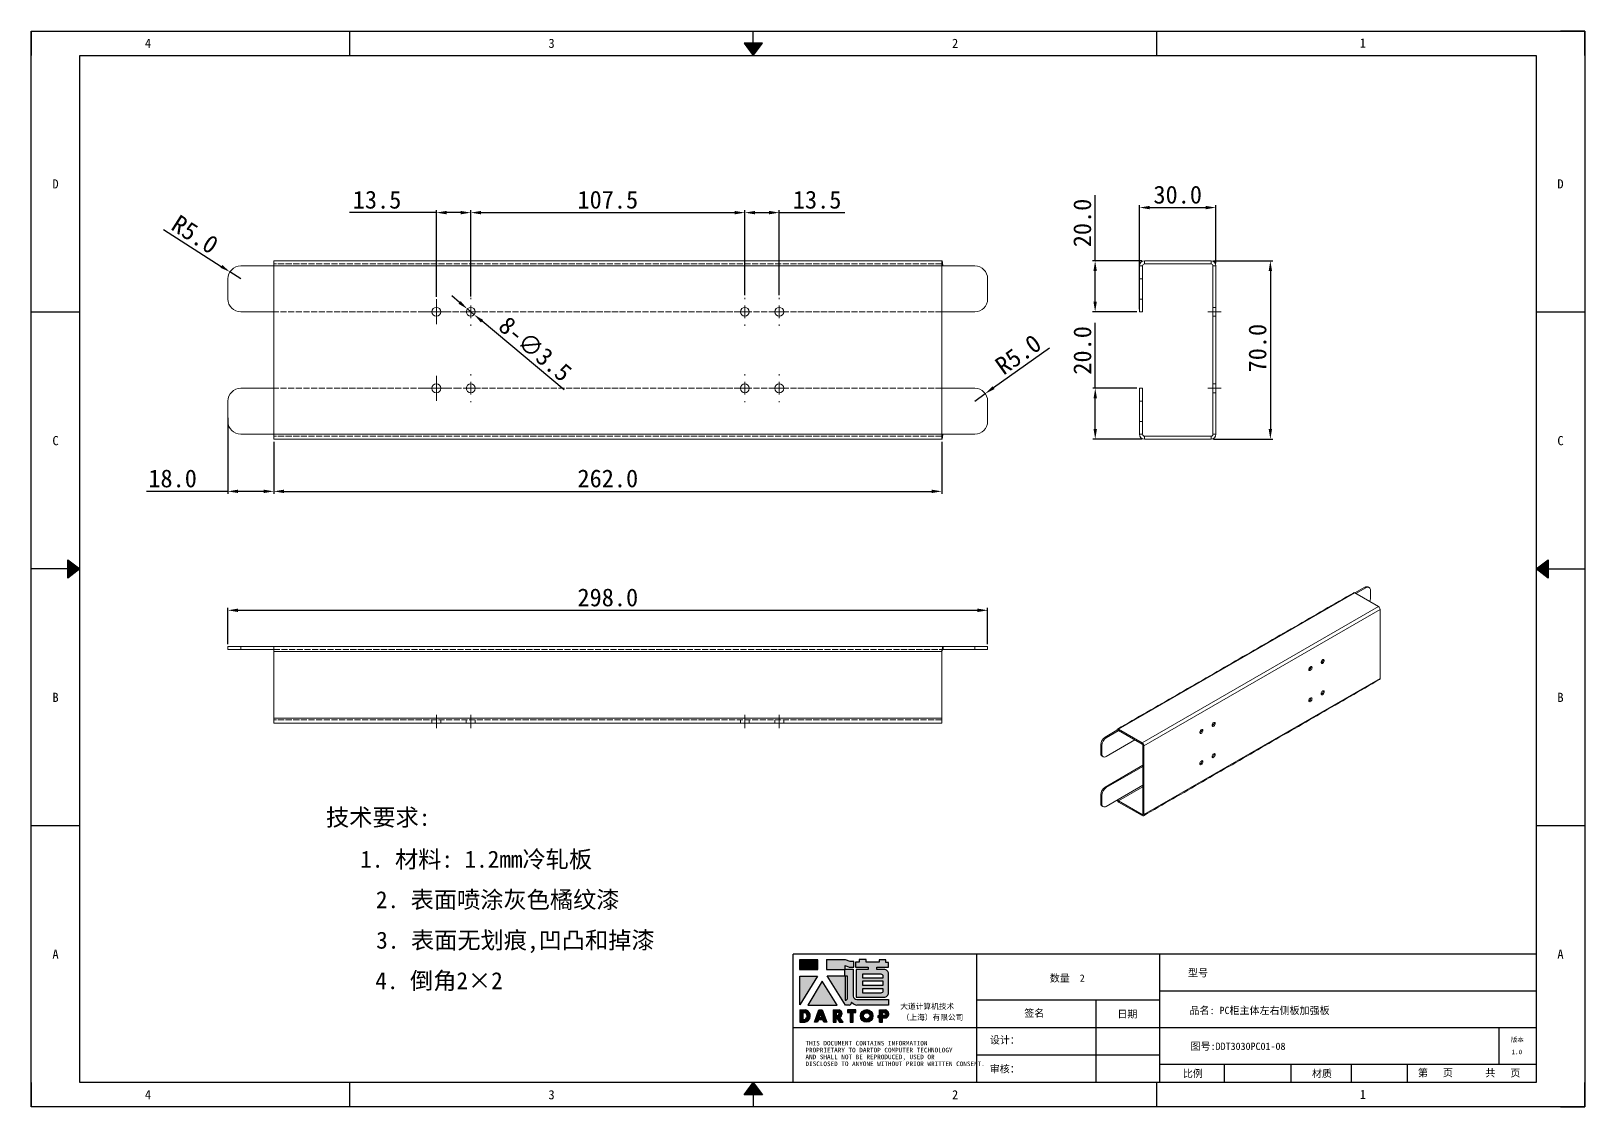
# Model space of a CAD drawing. Header units: millimetres. Extents: x 12436 to 30221, y 8547 to 23793.
# Drawn here: x 29223 to 29832, y 17318 to 17740 of the extents above; entities that cross this region are included whole.
import ezdxf
from ezdxf.enums import TextEntityAlignment as Align

# ---------------------------------------------------------------- set-up
doc = ezdxf.new("R2010")
doc.units = ezdxf.units.MM
doc.header["$PDSIZE"] = -1
for name, pattern in [('ACAD_ISO02W100', [15, 12, -3]), ('CENTER', [10.16, 6.35, -1.27, 1.27, -1.27]), ('DOT', [0.25, 0, -0.25]), ('HIDDEN', [1.905, 1.27, -0.635])]:
    doc.linetypes.add(name, pattern=pattern)
for name, color, linetype in [('4', 7, 'Continuous'), ('print', 30, 'Continuous'), ('点画线', 1, 'CENTER'), ('虚线', 6, 'ACAD_ISO02W100')]:
    doc.layers.add(name, color=color, linetype=linetype)
doc.styles.add('Dartop', font='SIMFANG.TTF')
doc.styles.add('HZ', font='SimSun.ttf')
doc.styles.add('hzHT', font='SIMHEI.TTF')
doc.dimstyles.new('副本 (2) ISO-25', dxfattribs={"dimtxt": 7, "dimasz": 4, "dimexe": 1, "dimexo": 1, "dimgap": 1.524, "dimtad": 1, "dimdec": 1, "dimzin": 0, "dimdsep": 46, "dimtxsty": 'Standard', "dimcen": 2.5, "dimclrd": 4, "dimclre": 4, "dimclrt": 4, "dimadec": 0, "dimazin": 0, "dimtfac": 1, "dimtdec": 1, "dimtmove": 0, "dimatfit": 3, "dimfxl": 1, "dimtzin": 0, "dimarcsym": 0})

# ---------------------------------------------------------------- blocks, each defined once
blk = doc.blocks.new('*U72')
at = {"color": 254, "linetype": 'Continuous', "extrusion": (0, 0, -1)}
for points in [[(-17, 0.333), (-16.812, 0.25), (-17, 0.5)], [(-17, 0.333), (-17.188, 0.25), (-16.812, 0.25)], [(-17, 0.333), (-17, 0.5), (-17.188, 0.25)]]:
    blk.add_solid(points, dxfattribs=at)
blk = doc.blocks.new('*U71')
at = {"color": 254, "linetype": 'Continuous', "extrusion": (0, 0, -1)}
for points in [[(-33.167, 11), (-33, 11), (-33.25, 11.188)], [(-33.167, 11), (-33.25, 11.188), (-33.25, 10.812)], [(-33.167, 11), (-33.25, 10.812), (-33, 11)]]:
    blk.add_solid(points, dxfattribs=at)
blk = doc.blocks.new('*U73')
at = {"color": 254, "linetype": 'Continuous'}
for points in [[(17, 21.667), (17.188, 21.75), (16.812, 21.75)], [(17, 21.667), (16.812, 21.75), (17, 21.5)], [(17, 21.667), (17, 21.5), (17.188, 21.75)]]:
    blk.add_solid(points, dxfattribs=at)
blk = doc.blocks.new('*U70')
at = {"color": 254, "linetype": 'Continuous', "extrusion": (0, 0, -1)}
for points in [[(-0.833, 11), (-0.75, 10.812), (-0.75, 11.188)], [(-0.833, 11), (-0.75, 11.188), (-1, 11)], [(-0.833, 11), (-1, 11), (-0.75, 10.812)]]:
    blk.add_solid(points, dxfattribs=at)
blk = doc.blocks.new('dadao')
for p, q in [((48, 19.2), (44.9, 10.4)), ((44.9, 10.4), (51.2, 10.4)), ((51.2, 10.4), (48, 19.2))]:
    blk.add_line(p, q)
for points in [[(41.8, 121.6), (41.8, 143.7), (-0.4, 143.7), (-0.4, 121.6), (41.8, 121.6)], [(104.8, 122), (104.8, 130.3), (114.1, 126.3), (124.2, 126.3), (124.2, 139.6), (115.9, 139.6), (105.1, 143.9), (61.5, 143.9)], [(61.7, 144), (61.7, 121.3), (103.9, 121.3)], [(113.4, 38.7), (105.1, 38.7), (63, 106.5), (103.9, 106.5), (103.9, 120.9), (103.9, 121.3)], [(109.7, 53.6), (109.7, 106.2), (104.3, 106.2), (104.3, 50.4), (106.6, 50.4)], [(144.6, 94.4), (144.6, 84.8), (192, 84.8), (192, 94.1), (144.9, 94.1)], [(120.2, 45), (119.5, 45), (119.5, 44.6)], [(0, 28), (0, 0), (11.8, 0)], [(0.1, 28), (14, 28)], [(7.1, 21.8), (7.1, 6.1), (12, 6.1)], [(7.1, 21.8), (11.4, 21.8)], [(76.8, 28.2), (76.8, 0), (84.1, 0), (84.1, 11.1), (91.6, -0.1), (100.3, -0.1), (91.7, 11.1)], [(76.8, 28.2), (90.6, 28.2)], [(84, 22.7), (84, 15.3), (87.2, 15.3)], [(84, 22.7), (87.3, 22.7)], [(183.7, 0), (183.7, 9.6), (180.6, 9.6), (180.6, 14.9), (183.8, 14.9), (183.8, 28.1), (196.1, 28.1), (196.5, 28.1)], [(183.7, 0), (190.9, 0), (190.9, 9.6), (198.8, 9.6)], [(194.9, 22.3), (190.8, 22.3), (190.8, 15), (194.4, 15)]]:
    blk.add_lwpolyline(points)
blk.add_lwpolyline([(137.1, 144.2), (137.1, 137.9), (128.3, 137.9), (128.3, 126.5), (157.3, 126.5), (157.3, 121.5), (130.3, 121.5), (130.3, 57.5), (194.4, 57.5, 0.414214), (204.4, 67.5), (204.4, 111.3, 0.414214), (194.4, 121.3), (177.5, 121.3), (177.5, 126.3), (204.7, 126.3), (204.7, 137.7), (198.2, 137.7), (198.2, 143.9), (183.3, 143.9), (183.3, 138), (153, 138), (153, 144.2), (137.1, 144.2)], format="xyb", close=True)
for points in [[(104.8, 122), (123.4, 122), (123.4, 60, 0.414214), (131.4, 52), (204.8, 52), (204.8, 39.1), (131.7, 39.1)], [(144.3, 110.8), (144.3, 101.8), (192.3, 101.8), (192.3, 105.5, 0.414214), (187.3, 110.5), (144.3, 110.5)], [(144.6, 77), (144.6, 67.5), (187.6, 67.5, 0.414214), (192.6, 72.5), (192.6, 76.4), (144.6, 76.4)]]:
    blk.add_lwpolyline(points, format="xyb")
for points in [[(-0.3, 106.2), (40.4, 106.2), (-0.3, 39.7), (-0.3, 106.2)], [(51.7, 94.1), (18.4, 39.3), (86.2, 39.3)], [(43.8, 28.2), (51.8, 28.2), (62.6, -0.1), (55, -0.1), (53.2, 5), (42.9, 5), (41.1, 0), (33.6, 0)], [(110, 28.1), (110, 21.9), (116, 21.9), (116, -0.1), (123.2, -0.1), (123.2, 22), (129.2, 22), (129.2, 28.1), (110, 28.1)]]:
    blk.add_lwpolyline(points, close=True)
for radius in [14.5, 7.44]:
    blk.add_circle((154.2, 14.2), radius)
for centre, radius, start, end in [((99.2, 60.7), 12.6, 305.6399, 325.969), ((111.6, 46.7), 8.19, 282.9811, 347.6627), ((136, 61.7), 22.9, 226.7358, 259.3209), ((8.5, 13.9), 8.49, 294.2143, 69.7177), ((9.6, 14.2), 14.4, 278.6604, 72.3203), ((86.4, 19), 3.8, 282.527, 76.7196), ((88.6, 19.4), 8.95, 290.6073, 77.2124), ((193.7, 18.7), 3.8, 280.9891, 72.5513), ((195.7, 18.6), 9.51, 288.8959, 85.2442)]:
    blk.add_arc(centre, radius, start, end)
blk = doc.blocks.new('SW_CENTERMARKSYMBOL_0')
at = {"color": 0, "linetype": 'Continuous', "lineweight": 0}
for p, q in [((-5, 0), (-5.5, 0)), ((0, 0), (-2.5, 0)), ((0, 5), (0, 5.5)), ((0, 0), (0, 2.5)), ((0, 0), (0, -2.5)), ((0, 0), (2.5, 0)), ((5, 0), (5.5, 0)), ((0, -5), (0, -5.5))]:
    blk.add_line(p, q, dxfattribs=at)
blk = doc.blocks.new('SW_CENTERMARKSYMBOL_1')
at = {"color": 0, "linetype": 'Continuous', "lineweight": 0}
for p, q in [((-2.5, 0), (-4.9, 0)), ((0, 0), (-2.5, 0)), ((0, 2.5), (0, 4.9)), ((0, 0), (0, 2.5)), ((0, 0), (0, -2.5)), ((0, 0), (2.5, 0)), ((2.5, 0), (4.9, 0)), ((0, -2.5), (0, -4.9))]:
    blk.add_line(p, q, dxfattribs=at)
blk = doc.blocks.new('SW_CENTERMARKSYMBOL_2')
at = {"color": 0, "linetype": 'Continuous', "lineweight": 0}
for p, q in [((-2.5, 0), (-4.9, 0)), ((0, 0), (-2.5, 0)), ((0, 2.5), (0, 4.9)), ((0, 0), (0, 2.5)), ((0, 0), (0, -2.5)), ((0, 0), (2.5, 0)), ((2.5, 0), (4.9, 0)), ((0, -2.5), (0, -4.9))]:
    blk.add_line(p, q, dxfattribs=at)
blk = doc.blocks.new('SW_CENTERMARKSYMBOL_3')
at = {"color": 0, "linetype": 'Continuous', "lineweight": 0}
for p, q in [((-5, 0), (-5.5, 0)), ((0, 0), (-2.5, 0)), ((0, 5), (0, 5.5)), ((0, 0), (0, 2.5)), ((0, 0), (0, -2.5)), ((0, 0), (2.5, 0)), ((5, 0), (5.5, 0)), ((0, -5), (0, -5.5))]:
    blk.add_line(p, q, dxfattribs=at)
blk = doc.blocks.new('SW_CENTERMARKSYMBOL_4')
at = {"color": 0, "linetype": 'Continuous', "lineweight": 0}
for p, q in [((-5, 0), (-5.5, 0)), ((0, 0), (-2.5, 0)), ((0, 5), (0, 5.5)), ((0, 0), (0, 2.5)), ((0, 0), (0, -2.5)), ((0, 0), (2.5, 0)), ((5, 0), (5.5, 0)), ((0, -5), (0, -5.5))]:
    blk.add_line(p, q, dxfattribs=at)
blk = doc.blocks.new('SW_CENTERMARKSYMBOL_5')
at = {"color": 0, "linetype": 'Continuous', "lineweight": 0}
for p, q in [((-5, 0), (-5.5, 0)), ((0, 0), (-2.5, 0)), ((0, 5), (0, 5.5)), ((0, 0), (0, 2.5)), ((0, 0), (0, -2.5)), ((0, 0), (2.5, 0)), ((5, 0), (5.5, 0)), ((0, -5), (0, -5.5))]:
    blk.add_line(p, q, dxfattribs=at)
blk = doc.blocks.new('SW_CENTERMARKSYMBOL_6')
at = {"color": 0, "linetype": 'Continuous', "lineweight": 0}
for p, q in [((-5, 0), (-5.5, 0)), ((0, 0), (-2.5, 0)), ((0, 5), (0, 5.5)), ((0, 0), (0, 2.5)), ((0, 0), (0, -2.5)), ((0, 0), (2.5, 0)), ((5, 0), (5.5, 0)), ((0, -5), (0, -5.5))]:
    blk.add_line(p, q, dxfattribs=at)
blk = doc.blocks.new('SW_CENTERMARKSYMBOL_7')
at = {"color": 0, "linetype": 'Continuous', "lineweight": 0}
for p, q in [((-5, 0), (-5.5, 0)), ((0, 0), (-2.5, 0)), ((0, 5), (0, 5.5)), ((0, 0), (0, 2.5)), ((0, 0), (0, -2.5)), ((0, 0), (2.5, 0)), ((5, 0), (5.5, 0)), ((0, -5), (0, -5.5))]:
    blk.add_line(p, q, dxfattribs=at)
blk = doc.blocks.new('*D119')
at = {"color": 4, "lineweight": -2}
for p, q in [((29622.29, 17615.34), (29600.39, 17599.76)), ((29593.05, 17594.54), (29597.13, 17597.44))]:
    blk.add_line(p, q, dxfattribs=at)
at = {"color": 4}
blk.add_solid([(29600, 17600.3), (29600.77, 17599.22), (29597.13, 17597.44)], dxfattribs=at)
at = {"layer": 'Defpoints', "color": 0}
for p in [(29597.13, 17597.44), (29593.05, 17594.54)]:
    blk.add_point(p, dxfattribs=at)
at = {"color": 4, "insert": (29610.05, 17612.8), "char_height": 7, "attachment_point": 5, "rotation": 35.42848}
blk.add_mtext('R5.0', dxfattribs=at)
blk = doc.blocks.new('*D120')
at = {"color": 4, "lineweight": -2}
for p, q in [((29274.76, 17661.78), (29297.45, 17647.37)), ((29305.05, 17642.54), (29300.83, 17645.22))]:
    blk.add_line(p, q, dxfattribs=at)
at = {"color": 4}
blk.add_solid([(29297.81, 17647.93), (29297.1, 17646.81), (29300.83, 17645.22)], dxfattribs=at)
at = {"layer": 'Defpoints', "color": 0}
for p in [(29300.83, 17645.22), (29305.05, 17642.54)]:
    blk.add_point(p, dxfattribs=at)
at = {"color": 4, "insert": (29287.12, 17659.89), "char_height": 7, "attachment_point": 5, "rotation": 327.57403}
blk.add_mtext('R5.0', dxfattribs=at)
blk = doc.blocks.new('*D121')
at = {"color": 4, "lineweight": -2}
for p, q in [((29300.05, 17587.97), (29300.05, 17558.09)), ((29318.05, 17578.54), (29318.05, 17558.09)), ((29300.05, 17559.09), (29268.07, 17559.09)), ((29314.05, 17559.09), (29304.05, 17559.09))]:
    blk.add_line(p, q, dxfattribs=at)
at = {"color": 4}
for points in [[(29304.05, 17559.76), (29304.05, 17558.43), (29300.05, 17559.09)], [(29314.05, 17559.76), (29314.05, 17558.43), (29318.05, 17559.09)]]:
    blk.add_solid(points, dxfattribs=at)
at = {"layer": 'Defpoints', "color": 0}
for p in [(29300.05, 17588.97), (29318.05, 17579.54), (29318.05, 17559.09)]:
    blk.add_point(p, dxfattribs=at)
at = {"color": 4, "insert": (29278.34, 17564.12), "char_height": 7, "attachment_point": 5}
blk.add_mtext('18.0', dxfattribs=at)
blk = doc.blocks.new('*D122')
at = {"color": 4, "lineweight": -2}
for p, q in [((29300.05, 17499.19), (29300.05, 17513.42)), ((29304.05, 17512.42), (29594.05, 17512.42)), ((29598.05, 17499.19), (29598.05, 17513.42))]:
    blk.add_line(p, q, dxfattribs=at)
at = {"color": 4}
for points in [[(29304.05, 17513.09), (29304.05, 17511.75), (29300.05, 17512.42)], [(29594.05, 17513.09), (29594.05, 17511.75), (29598.05, 17512.42)]]:
    blk.add_solid(points, dxfattribs=at)
at = {"layer": 'Defpoints', "color": 0}
for p in [(29598.05, 17512.42), (29300.05, 17498.19), (29598.05, 17498.19)]:
    blk.add_point(p, dxfattribs=at)
at = {"color": 4, "insert": (29449.05, 17517.44), "char_height": 7, "attachment_point": 5}
blk.add_mtext('298.0', dxfattribs=at)
blk = doc.blocks.new('*D123')
at = {"color": 4, "lineweight": -2}
for p, q in [((29318.05, 17578.54), (29318.05, 17558.09)), ((29580.05, 17578.54), (29580.05, 17558.09)), ((29322.05, 17559.09), (29576.05, 17559.09))]:
    blk.add_line(p, q, dxfattribs=at)
at = {"color": 4}
for points in [[(29322.05, 17559.76), (29322.05, 17558.43), (29318.05, 17559.09)], [(29576.05, 17559.76), (29576.05, 17558.43), (29580.05, 17559.09)]]:
    blk.add_solid(points, dxfattribs=at)
at = {"layer": 'Defpoints', "color": 0}
for p in [(29318.05, 17579.54), (29580.05, 17579.54), (29580.05, 17559.09)]:
    blk.add_point(p, dxfattribs=at)
at = {"color": 4, "insert": (29449.05, 17564.12), "char_height": 7, "attachment_point": 5}
blk.add_mtext('262.0', dxfattribs=at)
blk = doc.blocks.new('*D124')
at = {"color": 4, "lineweight": -2}
for p, q in [((29657.6, 17630.54), (29657.6, 17671.44)), ((29661.6, 17670.44), (29683.6, 17670.44)), ((29687.6, 17648.61), (29687.6, 17671.44))]:
    blk.add_line(p, q, dxfattribs=at)
at = {"color": 4}
for points in [[(29661.6, 17671.1), (29661.6, 17669.77), (29657.6, 17670.44)], [(29683.6, 17671.1), (29683.6, 17669.77), (29687.6, 17670.44)]]:
    blk.add_solid(points, dxfattribs=at)
at = {"layer": 'Defpoints', "color": 0}
for p in [(29687.6, 17670.44), (29687.6, 17647.61), (29657.6, 17629.54)]:
    blk.add_point(p, dxfattribs=at)
at = {"color": 4, "insert": (29672.6, 17675.46), "char_height": 7, "attachment_point": 5}
blk.add_mtext('30.0', dxfattribs=at)
blk = doc.blocks.new('*D125')
at = {"color": 4, "lineweight": -2}
for p, q in [((29686.67, 17649.54), (29709.94, 17649.54)), ((29708.94, 17645.54), (29708.94, 17583.54)), ((29686.67, 17579.54), (29709.94, 17579.54))]:
    blk.add_line(p, q, dxfattribs=at)
at = {"color": 4}
for points in [[(29708.28, 17645.54), (29709.61, 17645.54), (29708.94, 17649.54)], [(29708.28, 17583.54), (29709.61, 17583.54), (29708.94, 17579.54)]]:
    blk.add_solid(points, dxfattribs=at)
at = {"layer": 'Defpoints', "color": 0}
for p in [(29685.67, 17649.54), (29685.67, 17579.54), (29708.94, 17579.54)]:
    blk.add_point(p, dxfattribs=at)
at = {"color": 4, "insert": (29703.92, 17615.29), "char_height": 7, "attachment_point": 5, "rotation": 90}
blk.add_mtext('70.0', dxfattribs=at)
blk = doc.blocks.new('*D126')
at = {"color": 4, "lineweight": -2}
for p, q in [((29381.8, 17668.46), (29347.68, 17668.46)), ((29381.8, 17635.44), (29381.8, 17669.46)), ((29391.3, 17668.46), (29385.8, 17668.46)), ((29395.3, 17636.04), (29395.3, 17669.46))]:
    blk.add_line(p, q, dxfattribs=at)
at = {"color": 4}
for points in [[(29385.8, 17669.13), (29385.8, 17667.79), (29381.8, 17668.46)], [(29391.3, 17669.13), (29391.3, 17667.79), (29395.3, 17668.46)]]:
    blk.add_solid(points, dxfattribs=at)
at = {"layer": 'Defpoints', "color": 0}
for p in [(29395.3, 17668.46), (29381.8, 17634.44), (29395.3, 17635.04)]:
    blk.add_point(p, dxfattribs=at)
at = {"color": 4, "insert": (29358.53, 17673.49), "char_height": 7, "attachment_point": 5}
blk.add_mtext('13.5', dxfattribs=at)
blk = doc.blocks.new('*D127')
at = {"color": 4, "lineweight": -2}
for p, q in [((29395.3, 17635.54), (29395.3, 17669.46)), ((29399.3, 17668.46), (29498.8, 17668.46)), ((29502.8, 17636.04), (29502.8, 17669.46))]:
    blk.add_line(p, q, dxfattribs=at)
at = {"color": 4}
for points in [[(29399.3, 17669.13), (29399.3, 17667.79), (29395.3, 17668.46)], [(29498.8, 17669.13), (29498.8, 17667.79), (29502.8, 17668.46)]]:
    blk.add_solid(points, dxfattribs=at)
at = {"layer": 'Defpoints', "color": 0}
for p in [(29502.8, 17668.46), (29395.3, 17634.54), (29502.8, 17635.04)]:
    blk.add_point(p, dxfattribs=at)
at = {"color": 4, "insert": (29449.05, 17673.49), "char_height": 7, "attachment_point": 5}
blk.add_mtext('107.5', dxfattribs=at)
blk = doc.blocks.new('*D128')
at = {"color": 4, "lineweight": -2}
for p, q in [((29502.8, 17636.04), (29502.8, 17669.46)), ((29506.8, 17668.46), (29512.3, 17668.46)), ((29516.3, 17636.04), (29516.3, 17669.46)), ((29516.3, 17668.46), (29542.02, 17668.46))]:
    blk.add_line(p, q, dxfattribs=at)
at = {"color": 4}
for points in [[(29506.8, 17669.13), (29506.8, 17667.79), (29502.8, 17668.46)], [(29512.3, 17669.13), (29512.3, 17667.79), (29516.3, 17668.46)]]:
    blk.add_solid(points, dxfattribs=at)
at = {"layer": 'Defpoints', "color": 0}
for p in [(29516.3, 17668.46), (29502.8, 17635.04), (29516.3, 17635.04)]:
    blk.add_point(p, dxfattribs=at)
at = {"color": 4, "insert": (29531.16, 17673.49), "char_height": 7, "attachment_point": 5}
blk.add_mtext('13.5', dxfattribs=at)
blk = doc.blocks.new('*D129')
at = {"color": 4, "lineweight": -2}
for p, q in [((29390.89, 17633.23), (29387.82, 17635.8)), ((29393.96, 17630.67), (29396.64, 17628.42)), ((29431.96, 17598.87), (29399.71, 17625.85))]:
    blk.add_line(p, q, dxfattribs=at)
at = {"color": 4}
for points in [[(29391.32, 17633.74), (29390.46, 17632.72), (29393.96, 17630.67)], [(29400.14, 17626.36), (29399.28, 17625.34), (29396.64, 17628.42)]]:
    blk.add_solid(points, dxfattribs=at)
at = {"layer": 'Defpoints', "color": 0}
for p in [(29393.96, 17630.67), (29396.64, 17628.42)]:
    blk.add_point(p, dxfattribs=at)
at = {"color": 4, "insert": (29420.59, 17614.93), "char_height": 7, "attachment_point": 5, "rotation": 320.07435}
blk.add_mtext('8-∅3.5', dxfattribs=at)
blk = doc.blocks.new('*D130')
at = {"color": 4, "lineweight": -2}
for p, q in [((29640.22, 17649.54), (29640.22, 17675.26)), ((29658.54, 17649.54), (29639.22, 17649.54)), ((29640.22, 17633.54), (29640.22, 17645.54)), ((29656.6, 17629.54), (29639.22, 17629.54))]:
    blk.add_line(p, q, dxfattribs=at)
at = {"color": 4}
for points in [[(29639.55, 17645.54), (29640.88, 17645.54), (29640.22, 17649.54)], [(29639.55, 17633.54), (29640.88, 17633.54), (29640.22, 17629.54)]]:
    blk.add_solid(points, dxfattribs=at)
at = {"layer": 'Defpoints', "color": 0}
for p in [(29640.22, 17649.54), (29659.54, 17649.54), (29657.6, 17629.54)]:
    blk.add_point(p, dxfattribs=at)
at = {"color": 4, "insert": (29635.19, 17664.4), "char_height": 7, "attachment_point": 5, "rotation": 90}
blk.add_mtext('20.0', dxfattribs=at)
blk = doc.blocks.new('*D131')
at = {"color": 4, "lineweight": -2}
for p, q in [((29640.25, 17599.54), (29640.25, 17625.26)), ((29656.6, 17599.54), (29639.25, 17599.54)), ((29640.25, 17583.54), (29640.25, 17595.54)), ((29658.54, 17579.54), (29639.25, 17579.54))]:
    blk.add_line(p, q, dxfattribs=at)
at = {"color": 4}
for points in [[(29639.59, 17595.54), (29640.92, 17595.54), (29640.25, 17599.54)], [(29639.59, 17583.54), (29640.92, 17583.54), (29640.25, 17579.54)]]:
    blk.add_solid(points, dxfattribs=at)
at = {"layer": 'Defpoints', "color": 0}
for p in [(29640.25, 17599.54), (29657.6, 17599.54), (29659.54, 17579.54)]:
    blk.add_point(p, dxfattribs=at)
at = {"color": 4, "insert": (29635.23, 17614.4), "char_height": 7, "attachment_point": 5, "rotation": 90}
blk.add_mtext('20.0', dxfattribs=at)

msp = doc.modelspace()

# ---------------------------------------------------------------- hatches: boundary and pattern name
for points in [[(29531.474, 17375.291), (29524.298, 17375.291), (29524.298, 17371.542), (29531.474, 17371.542)], [(29531.243, 17368.918), (29524.317, 17368.918), (29524.317, 17357.61)], [(29533.163, 17366.866), (29527.502, 17357.535), (29539.03, 17357.535)], [(29546.351, 17355.625), (29543.074, 17355.625), (29543.074, 17354.586), (29544.096, 17354.586), (29544.096, 17350.84), (29545.32, 17350.84), (29545.32, 17354.588), (29546.351, 17354.588)]]:
    msp.add_hatch(color=0).paths.add_polyline_path(points)
h = msp.add_hatch(color=0)
h.paths.add_polyline_path([(29542.199, 17373.012), (29543.783, 17372.328), (29545.495, 17372.328), (29545.495, 17374.594), (29544.082, 17374.594), (29542.242, 17375.321), (29534.865, 17375.321), (29534.865, 17371.488), (29542.042, 17371.488), (29542.042, 17371.411), (29542.042, 17368.961), (29535.083, 17368.961), (29542.241, 17357.441), (29543.659, 17357.441, 0.2793748), (29544.693, 17358.447), (29544.693, 17358.5), (29544.818, 17358.5, 0.1431454), (29546.77, 17357.507), (29559.209, 17357.507), (29559.209, 17359.692), (29546.717, 17359.692, -0.4142136), (29545.356, 17361.053), (29545.356, 17371.61), (29542.199, 17371.61)])
h.paths.add_polyline_path([(29542.115, 17368.912), (29543.027, 17368.912), (29543.027, 17359.971, -0.0889357), (29542.498, 17359.427), (29542.111, 17359.427)], flags=16)
h = msp.add_hatch(color=0)
h.paths.add_polyline_path([(29559.187, 17374.277), (29558.081, 17374.277), (29558.081, 17375.33), (29555.551, 17375.33), (29555.551, 17374.33), (29550.386, 17374.33), (29550.386, 17375.383), (29547.681, 17375.383), (29547.681, 17374.31), (29546.187, 17374.31), (29546.187, 17372.369), (29551.119, 17372.369), (29551.119, 17371.511), (29546.523, 17371.511), (29546.523, 17360.642), (29557.434, 17360.642, 0.4142136), (29559.135, 17362.343), (29559.135, 17369.786, 0.4142136), (29557.434, 17371.487), (29554.55, 17371.487), (29554.55, 17372.329), (29559.187, 17372.329)])
h.paths.add_polyline_path([(29556.229, 17369.644, -0.4142136), (29557.079, 17368.794), (29557.079, 17368.17), (29548.911, 17368.17), (29548.911, 17369.644)], flags=16)
h.paths.add_polyline_path([(29557.027, 17366.854), (29557.027, 17365.275), (29548.963, 17365.275), (29548.963, 17366.854)], flags=16)
h.paths.add_polyline_path([(29557.132, 17363.854), (29557.132, 17363.177, -0.4142136), (29556.282, 17362.327), (29548.963, 17362.327), (29548.963, 17363.854)], flags=16)
h = msp.add_hatch(color=0)
h.paths.add_polyline_path([(29526.744, 17355.608), (29524.368, 17355.608), (29524.368, 17350.854), (29526.369, 17350.854, 0.7930159)])
h.paths.add_polyline_path([(29526.405, 17351.895), (29525.574, 17351.895), (29525.574, 17354.567), (29526.313, 17354.567, -0.6713609)], flags=16)
h = msp.add_hatch(color=0)
h.paths.add_polyline_path([(29533.181, 17355.647), (29531.825, 17355.647), (29530.081, 17350.849), (29531.366, 17350.849), (29531.668, 17351.7), (29533.408, 17351.7), (29533.717, 17350.839), (29535.012, 17350.839)])
h.paths.add_polyline_path([(29533.076, 17352.616), (29531.998, 17352.616), (29532.527, 17354.124)], flags=16)
h = msp.add_hatch(color=0)
h.paths.add_polyline_path([(29539.772, 17355.644), (29537.435, 17355.644), (29537.435, 17350.847), (29538.67, 17350.847), (29538.67, 17352.748), (29539.94, 17350.829), (29541.432, 17350.829), (29539.971, 17352.736, 0.7440549)])
h.paths.add_polyline_path([(29538.659, 17353.458), (29538.659, 17354.718), (29539.211, 17354.718, -0.796809), (29539.203, 17353.458)], flags=16)
h = msp.add_hatch(color=0)
h.paths.add_polyline_path([(29548.132, 17353.262, 1), (29553.058, 17353.262, 1)])
h.paths.add_polyline_path([(29551.86, 17353.262, -1), (29549.329, 17353.262, -1)], flags=16)
h = msp.add_hatch(color=0)
h.paths.add_polyline_path([(29557.783, 17355.633), (29557.712, 17355.633), (29555.629, 17355.633), (29555.629, 17353.394), (29555.076, 17353.394), (29555.076, 17352.485), (29555.62, 17352.485), (29555.62, 17350.855), (29556.836, 17350.855), (29556.836, 17352.491), (29558.173, 17352.491, 0.8123038)])
h.paths.add_polyline_path([(29556.818, 17353.4), (29556.818, 17354.652), (29557.51, 17354.652, -0.7782134), (29557.44, 17353.4)], flags=16)

# ---------------------------------------------------------------- linework, layer by layer
at = {"color": 0, "linetype": 'DOT'}
for p, q in [((29222.822, 17739.7), (29822.738, 17739.7)), ((29222.822, 17327.15), (29222.822, 17730.106)), ((29832.332, 17730.106), (29832.332, 17327.15)), ((29822.738, 17317.555), (29222.822, 17317.555))]:
    msp.add_line(p, q, dxfattribs=at)
at = {"color": 0}
for p, q in [((29222.822, 17739.7), (29222.822, 17730.106)), ((29222.822, 17739.7), (29222.822, 17739.7)), ((29347.825, 17730.106), (29347.825, 17739.7)), ((29506.129, 17734.903), (29506.129, 17739.7)), ((29664.433, 17730.106), (29664.433, 17739.7)), ((29832.332, 17739.7), (29822.738, 17739.7)), ((29832.332, 17730.106), (29832.332, 17739.7)), ((29242.01, 17327.15), (29242.01, 17730.106)), ((29242.01, 17730.106), (29813.143, 17730.106)), ((29813.143, 17730.106), (29813.143, 17327.15)), ((29242.01, 17629.367), (29222.822, 17629.367)), ((29832.332, 17629.367), (29813.143, 17629.367)), ((29237.213, 17528.628), (29222.822, 17528.628)), ((29817.941, 17528.628), (29832.332, 17528.628)), ((29242.01, 17427.889), (29222.822, 17427.889)), ((29832.332, 17427.889), (29813.143, 17427.889)), ((29813.143, 17377.519), (29521.72, 17377.519)), ((29521.72, 17327.15), (29521.72, 17377.519)), ((29593.676, 17377.519), (29593.676, 17327.15)), ((29665.633, 17327.15), (29665.633, 17377.519)), ((29593.676, 17359.53), (29665.633, 17359.53)), ((29640.448, 17359.53), (29640.448, 17327.15)), ((29665.633, 17363.128), (29813.143, 17363.128)), ((29521.72, 17348.736), (29593.676, 17348.736)), ((29593.676, 17348.736), (29813.143, 17348.736)), ((29798.752, 17334.345), (29798.752, 17348.736)), ((29593.676, 17337.943), (29665.633, 17337.943)), ((29665.633, 17334.345), (29813.143, 17334.345)), ((29690.949, 17327.15), (29690.949, 17334.345)), ((29717.039, 17327.15), (29717.039, 17334.345)), ((29740.757, 17327.15), (29740.757, 17334.345)), ((29762.774, 17327.15), (29762.774, 17334.345)), ((29222.822, 17327.15), (29222.822, 17317.555)), ((29813.143, 17327.15), (29242.01, 17327.15)), ((29347.825, 17317.555), (29347.825, 17327.15)), ((29506.129, 17322.352), (29506.129, 17317.555)), ((29664.433, 17317.555), (29664.433, 17327.15)), ((29832.332, 17317.555), (29832.332, 17327.15)), ((29222.822, 17317.555), (29222.822, 17317.555)), ((29822.738, 17317.555), (29832.332, 17317.555))]:
    msp.add_line(p, q, dxfattribs=at)
at = {"color": 7, "linetype": 'Continuous', "lineweight": 15}
for p, q in [((29305.051, 17647.542), (29318.051, 17647.542)), ((29580.051, 17649.542), (29318.051, 17649.542)), ((29318.051, 17649.542), (29318.051, 17647.606)), ((29580.051, 17647.606), (29318.051, 17647.606)), ((29318.051, 17647.606), (29318.051, 17581.479)), ((29580.051, 17649.542), (29580.051, 17647.606)), ((29580.051, 17647.606), (29580.051, 17581.479)), ((29580.051, 17647.606), (29580.512, 17647.606)), ((29580.512, 17647.606), (29580.551, 17647.542)), ((29580.551, 17647.542), (29593.051, 17647.542)), ((29658.803, 17647.606), (29657.603, 17647.606)), ((29657.603, 17647.542), (29657.603, 17647.606)), ((29657.603, 17647.542), (29658.803, 17647.542)), ((29657.603, 17642.542), (29657.603, 17647.542)), ((29658.803, 17647.542), (29658.803, 17647.606)), ((29658.803, 17642.542), (29658.803, 17647.542)), ((29659.539, 17648.342), (29659.539, 17649.542)), ((29659.539, 17649.542), (29685.666, 17649.542)), ((29659.539, 17648.342), (29685.666, 17648.342)), ((29685.666, 17648.342), (29685.666, 17649.542)), ((29687.603, 17647.606), (29686.403, 17647.606)), ((29686.403, 17647.606), (29686.403, 17581.479)), ((29687.603, 17647.606), (29687.603, 17581.479)), ((29300.051, 17634.542), (29300.051, 17642.542)), ((29598.051, 17642.542), (29598.051, 17634.542)), ((29657.603, 17634.542), (29657.603, 17642.542)), ((29657.603, 17642.542), (29658.803, 17642.542)), ((29658.803, 17634.542), (29658.803, 17642.542)), ((29657.603, 17634.542), (29658.803, 17634.542)), ((29657.603, 17629.542), (29657.603, 17634.542)), ((29658.803, 17629.542), (29658.803, 17634.542)), ((29318.051, 17629.542), (29305.051, 17629.542)), ((29383.551, 17629.542), (29380.051, 17629.542)), ((29397.051, 17629.542), (29393.551, 17629.542)), ((29504.551, 17629.542), (29501.051, 17629.542)), ((29518.051, 17629.542), (29514.551, 17629.542)), ((29593.051, 17629.542), (29580.051, 17629.542)), ((29657.603, 17629.542), (29658.803, 17629.542)), ((29318.051, 17599.542), (29305.051, 17599.542)), ((29383.551, 17599.542), (29380.051, 17599.542)), ((29397.051, 17599.542), (29393.551, 17599.542)), ((29504.551, 17599.542), (29501.051, 17599.542)), ((29518.051, 17599.542), (29514.551, 17599.542)), ((29593.051, 17599.542), (29580.051, 17599.542)), ((29657.603, 17599.542), (29657.603, 17594.542)), ((29657.603, 17599.542), (29658.803, 17599.542)), ((29658.803, 17599.542), (29658.803, 17594.542)), ((29300.051, 17594.542), (29300.051, 17586.542)), ((29598.051, 17586.542), (29598.051, 17594.542)), ((29657.603, 17594.542), (29658.803, 17594.542)), ((29657.603, 17594.542), (29657.603, 17586.542)), ((29658.803, 17594.542), (29658.803, 17586.542)), ((29657.603, 17586.542), (29658.803, 17586.542)), ((29657.603, 17586.542), (29657.603, 17581.542)), ((29658.803, 17586.542), (29658.803, 17581.542)), ((29305.051, 17581.542), (29318.051, 17581.542)), ((29580.051, 17581.479), (29318.051, 17581.479)), ((29318.051, 17581.479), (29318.051, 17579.542)), ((29580.051, 17579.542), (29318.051, 17579.542)), ((29580.051, 17581.479), (29580.051, 17579.542)), ((29580.512, 17581.479), (29580.051, 17581.479)), ((29580.512, 17581.479), (29580.551, 17581.542)), ((29580.551, 17581.542), (29593.051, 17581.542)), ((29657.603, 17581.542), (29658.803, 17581.542)), ((29657.603, 17581.542), (29657.603, 17581.479)), ((29658.803, 17581.479), (29657.603, 17581.479)), ((29658.803, 17581.542), (29658.803, 17581.479)), ((29659.539, 17580.742), (29659.539, 17579.542)), ((29685.666, 17580.742), (29659.539, 17580.742)), ((29685.666, 17579.542), (29659.539, 17579.542)), ((29685.666, 17579.542), (29685.666, 17580.742)), ((29686.403, 17581.479), (29687.603, 17581.479)), ((29742.069, 17519.233), (29649.438, 17465.758)), ((29742.069, 17519.233), (29751.307, 17513.9)), ((29742.092, 17519.22), (29745.981, 17521.465)), ((29742.516, 17518.975), (29746.405, 17521.22)), ((29745.981, 17521.465), (29746.405, 17521.22)), ((29748.173, 17520.199), (29748.173, 17516.933)), ((29751.307, 17513.9), (29658.676, 17460.425)), ((29751.991, 17512.714), (29659.36, 17459.24)), ((29751.991, 17512.714), (29751.991, 17485.717)), ((29300.051, 17498.189), (29300.051, 17496.989)), ((29300.051, 17498.189), (29305.051, 17498.189)), ((29300.051, 17496.989), (29305.051, 17496.989)), ((29305.051, 17498.189), (29305.051, 17496.989)), ((29305.051, 17498.189), (29318.051, 17498.189)), ((29305.051, 17496.989), (29318.051, 17496.989)), ((29318.051, 17496.252), (29318.051, 17498.189)), ((29318.051, 17498.189), (29580.512, 17498.189)), ((29580.051, 17496.252), (29318.051, 17496.252)), ((29318.051, 17496.252), (29318.051, 17470.125)), ((29580.051, 17496.252), (29580.051, 17470.125)), ((29580.512, 17496.989), (29580.512, 17498.189)), ((29580.512, 17498.189), (29580.551, 17498.189)), ((29580.512, 17496.989), (29580.551, 17496.989)), ((29580.551, 17498.189), (29580.551, 17496.989)), ((29580.551, 17498.189), (29593.051, 17498.189)), ((29580.551, 17496.989), (29593.051, 17496.989)), ((29593.051, 17498.189), (29593.051, 17496.989)), ((29593.051, 17498.189), (29598.051, 17498.189)), ((29593.051, 17496.989), (29598.051, 17496.989)), ((29598.051, 17498.189), (29598.051, 17496.989)), ((29724.704, 17489.585), (29724.061, 17489.213)), ((29729.477, 17492.34), (29728.834, 17491.969)), ((29751.991, 17485.717), (29659.36, 17432.242)), ((29580.051, 17470.125), (29318.051, 17470.125)), ((29318.051, 17470.125), (29318.051, 17468.189)), ((29580.051, 17470.125), (29580.051, 17468.189)), ((29580.051, 17468.189), (29318.051, 17468.189)), ((29644.158, 17462.683), (29648.754, 17465.337)), ((29644.158, 17462.683), (29644.582, 17462.438)), ((29644.582, 17462.438), (29649.178, 17465.092)), ((29649.178, 17465.118), (29648.754, 17465.363)), ((29648.754, 17465.337), (29648.754, 17465.363)), ((29648.754, 17465.337), (29649.178, 17465.092)), ((29649.178, 17465.118), (29649.438, 17465.268)), ((29649.178, 17465.092), (29649.178, 17465.118)), ((29649.438, 17465.758), (29658.676, 17460.425)), ((29649.438, 17465.268), (29649.438, 17465.758)), ((29649.438, 17465.268), (29658.676, 17459.936)), ((29681.924, 17464.888), (29681.281, 17464.517)), ((29686.697, 17467.644), (29686.054, 17467.273)), ((29642.39, 17459.622), (29642.814, 17459.377)), ((29642.39, 17456.355), (29642.39, 17459.622)), ((29642.814, 17456.11), (29642.814, 17459.377)), ((29655.826, 17461.581), (29644.582, 17455.09)), ((29658.676, 17459.936), (29658.676, 17460.425)), ((29659.36, 17459.24), (29658.936, 17459.484)), ((29658.936, 17459.484), (29658.936, 17432.487)), ((29659.36, 17459.24), (29659.36, 17432.242)), ((29642.39, 17456.355), (29642.814, 17456.11)), ((29658.936, 17451.618), (29644.158, 17443.086)), ((29658.936, 17451.128), (29644.582, 17442.841)), ((29642.39, 17440.025), (29642.814, 17439.78)), ((29642.39, 17440.025), (29642.39, 17436.758)), ((29642.814, 17439.78), (29642.814, 17436.513)), ((29644.158, 17443.086), (29644.582, 17442.841)), ((29644.582, 17435.493), (29649.178, 17438.146)), ((29649.178, 17438.12), (29649.156, 17438.133)), ((29658.936, 17443.753), (29649.178, 17438.12)), ((29649.178, 17438.146), (29649.178, 17438.12)), ((29649.438, 17437.669), (29658.936, 17443.152)), ((29642.39, 17436.758), (29642.814, 17436.513)), ((29649.438, 17437.669), (29649.438, 17437.179)), ((29658.676, 17432.336), (29649.438, 17437.669)), ((29658.676, 17431.847), (29649.438, 17437.179)), ((29658.936, 17432.487), (29658.676, 17432.336)), ((29658.676, 17431.847), (29658.676, 17432.336)), ((29658.936, 17432.487), (29659.36, 17432.242))]:
    msp.add_line(p, q, dxfattribs=at)
at = {"color": 7, "linetype": 'HIDDEN', "lineweight": 0}
msp.add_line((29393.551, 17599.542), (29383.551, 17599.542), dxfattribs=at)
at = {"color": 0}
for points in [[(29506.129, 17730.106), (29509.727, 17734.903), (29502.531, 17734.903), (29506.129, 17730.106)], [(29242.01, 17528.628), (29237.213, 17525.03), (29237.213, 17532.225), (29242.01, 17528.628)], [(29813.143, 17528.628), (29817.941, 17532.225), (29817.941, 17525.03), (29813.143, 17528.628)], [(29506.129, 17327.15), (29509.727, 17322.352), (29502.531, 17322.352), (29506.129, 17327.15)]]:
    msp.add_lwpolyline(points, close=True, dxfattribs=at)
at = {"color": 7, "linetype": 'Continuous', "lineweight": 15, "flags": 128}
for points in [[(29728.834, 17491.971), (29728.871, 17491.748), (29728.978, 17491.595), (29729.143, 17491.531), (29729.345, 17491.562), (29729.56, 17491.686), (29729.762, 17491.888), (29729.926, 17492.142), (29730.034, 17492.419), (29730.071, 17492.685), (29730.034, 17492.908), (29729.926, 17493.061), (29729.762, 17493.125), (29729.56, 17493.094), (29729.345, 17492.97), (29729.143, 17492.768), (29728.978, 17492.514), (29728.871, 17492.237), (29728.834, 17491.971)], [(29724.061, 17489.215), (29724.098, 17488.993), (29724.205, 17488.84), (29724.37, 17488.775), (29724.572, 17488.807), (29724.787, 17488.931), (29724.989, 17489.132), (29725.153, 17489.387), (29725.261, 17489.664), (29725.298, 17489.93), (29725.261, 17490.153), (29725.153, 17490.306), (29724.989, 17490.37), (29724.787, 17490.338), (29724.572, 17490.214), (29724.37, 17490.013), (29724.205, 17489.758), (29724.098, 17489.481), (29724.061, 17489.215)], [(29730.071, 17480.437), (29730.034, 17480.66), (29729.926, 17480.813), (29729.762, 17480.877), (29729.56, 17480.846), (29729.345, 17480.722), (29729.143, 17480.52), (29728.978, 17480.266), (29728.871, 17479.989), (29728.834, 17479.723), (29728.871, 17479.5), (29728.978, 17479.347), (29729.143, 17479.283), (29729.345, 17479.314), (29729.56, 17479.438), (29729.762, 17479.64), (29729.926, 17479.894), (29730.034, 17480.171), (29730.071, 17480.437)], [(29725.298, 17477.682), (29725.261, 17477.905), (29725.153, 17478.057), (29724.989, 17478.122), (29724.787, 17478.09), (29724.572, 17477.966), (29724.37, 17477.765), (29724.205, 17477.51), (29724.098, 17477.233), (29724.061, 17476.967), (29724.098, 17476.745), (29724.205, 17476.592), (29724.37, 17476.527), (29724.572, 17476.559), (29724.787, 17476.683), (29724.989, 17476.884), (29725.153, 17477.139), (29725.261, 17477.416), (29725.298, 17477.682)], [(29682.518, 17465.233), (29682.481, 17465.456), (29682.373, 17465.609), (29682.209, 17465.674), (29682.007, 17465.642), (29681.792, 17465.518), (29681.59, 17465.316), (29681.425, 17465.062), (29681.318, 17464.785), (29681.281, 17464.519), (29681.318, 17464.296), (29681.425, 17464.143), (29681.59, 17464.079), (29681.792, 17464.111), (29682.007, 17464.235), (29682.209, 17464.436), (29682.373, 17464.691), (29682.481, 17464.968), (29682.518, 17465.233)], [(29687.291, 17467.989), (29687.254, 17468.212), (29687.146, 17468.365), (29686.982, 17468.429), (29686.78, 17468.397), (29686.565, 17468.273), (29686.363, 17468.072), (29686.198, 17467.817), (29686.091, 17467.54), (29686.054, 17467.274), (29686.091, 17467.052), (29686.198, 17466.899), (29686.363, 17466.834), (29686.565, 17466.866), (29686.78, 17466.99), (29686.982, 17467.192), (29687.146, 17467.446), (29687.254, 17467.723), (29687.291, 17467.989)], [(29681.281, 17452.271), (29681.318, 17452.048), (29681.425, 17451.895), (29681.59, 17451.831), (29681.792, 17451.863), (29682.007, 17451.987), (29682.209, 17452.188), (29682.373, 17452.443), (29682.481, 17452.719), (29682.518, 17452.985), (29682.481, 17453.208), (29682.373, 17453.361), (29682.209, 17453.426), (29682.007, 17453.394), (29681.792, 17453.27), (29681.59, 17453.068), (29681.425, 17452.814), (29681.318, 17452.537), (29681.281, 17452.271)], [(29686.054, 17455.026), (29686.091, 17454.804), (29686.198, 17454.651), (29686.363, 17454.586), (29686.565, 17454.618), (29686.78, 17454.742), (29686.982, 17454.943), (29687.146, 17455.198), (29687.254, 17455.475), (29687.291, 17455.741), (29687.254, 17455.964), (29687.146, 17456.116), (29686.982, 17456.181), (29686.78, 17456.149), (29686.565, 17456.025), (29686.363, 17455.824), (29686.198, 17455.569), (29686.091, 17455.292), (29686.054, 17455.026)]]:
    msp.add_lwpolyline(points, dxfattribs=at)
at = {"color": 7, "linetype": 'Continuous', "lineweight": 15}
for centre in [(29381.801, 17629.542), (29395.301, 17629.542), (29502.801, 17629.542), (29516.301, 17629.542), (29381.801, 17599.542), (29395.301, 17599.542), (29502.801, 17599.542), (29516.301, 17599.542)]:
    msp.add_circle(centre, 1.75, dxfattribs=at)
for centre, radius, start, end in [((29305.051, 17642.542), 5, 90, 180), ((29593.051, 17642.542), 5, 0, 90), ((29659.539, 17647.606), 1.937, 90, 180), ((29659.539, 17647.606), 0.737, 90, 180), ((29685.666, 17647.606), 1.937, 0, 90), ((29685.666, 17647.606), 0.737, 0, 90), ((29305.051, 17634.542), 5, 180, 270), ((29593.051, 17634.542), 5, 270, 0), ((29305.051, 17594.542), 5, 90, 180), ((29593.051, 17594.542), 5, 0, 90), ((29305.051, 17586.542), 5, 180, 270), ((29593.051, 17586.542), 5, 270, 0), ((29659.539, 17581.479), 1.937, 180, 270), ((29659.539, 17581.479), 0.737, 180, 270), ((29685.666, 17581.479), 1.937, 270, 0), ((29685.666, 17581.479), 0.737, 270, 0), ((29746.713, 17520.443), 1.257, 65.692881, 125.617577), ((29747.095, 17520.374), 1.092, 350.785963, 129.203285), ((29744.907, 17517), 3.266, 339.066126, 358.816255), ((29750.505, 17512.647), 1.488, 2.605478, 57.394522), ((29728.459, 17492.901), 1.183, 289.679588, 10.325788), ((29723.686, 17490.146), 1.183, 289.679588, 10.325788), ((29728.459, 17480.653), 1.183, 289.679588, 10.325788), ((29751.531, 17485.658), 0.464, 304.056351, 7.25583), ((29723.686, 17477.898), 1.183, 289.679588, 10.325788), ((29646.228, 17459.447), 3.842, 122.605478, 177.394522), ((29649.171, 17465.43), 0.423, 50.796715, 189.214037), ((29649.337, 17465.143), 0.161, 50.796715, 189.214037), ((29680.906, 17465.45), 1.183, 289.679588, 10.325788), ((29685.679, 17468.205), 1.183, 289.679588, 10.325788), ((29646.652, 17459.202), 3.842, 122.605478, 177.394522), ((29657.874, 17459.172), 1.488, 2.605478, 57.394522), ((29658.371, 17459.459), 0.566, 2.605478, 57.394522), ((29643.615, 17456.22), 1.232, 173.701152, 234.986667), ((29643.892, 17455.936), 1.092, 170.785963, 309.203285), ((29680.906, 17453.201), 1.183, 289.679588, 10.325788), ((29685.679, 17455.957), 1.183, 289.679588, 10.325788), ((29646.228, 17439.85), 3.842, 122.605478, 177.394522), ((29646.652, 17439.605), 3.842, 122.605478, 177.394522), ((29649.743, 17438.146), 0.566, 182.605478, 237.394522), ((29643.579, 17436.607), 1.199, 172.74417, 235.943649), ((29643.892, 17436.339), 1.092, 170.785963, 309.203285), ((29650.244, 17438.435), 1.492, 199.075678, 237.315901), ((29658.777, 17432.461), 0.161, 230.796715, 9.214037), ((29658.943, 17432.174), 0.423, 230.796715, 9.214037)]:
    msp.add_arc(centre, radius, start, end, dxfattribs=at)
for points, knots in [([(29580.512, 17647.606), (29580.473, 17647.859), (29580.435, 17648.113), (29580.358, 17648.581), (29580.32, 17648.796), (29580.243, 17649.154), (29580.205, 17649.298), (29580.128, 17649.492), (29580.09, 17649.542), (29580.051, 17649.542)], [0, 0, 0, 0, 0.25, 0.25, 0.5, 0.5, 0.75, 0.75, 1, 1, 1, 1]), ([(29580.512, 17647.606), (29580.435, 17647.799), (29580.358, 17647.99), (29580.205, 17648.263), (29580.128, 17648.342), (29580.051, 17648.342)], [0, 0, 0, 0, 0.5, 0.5, 1, 1, 1, 1]), ([(29580.051, 17579.542), (29580.09, 17579.542), (29580.128, 17579.593), (29580.205, 17579.787), (29580.243, 17579.93), (29580.32, 17580.289), (29580.358, 17580.504), (29580.435, 17580.972), (29580.473, 17581.226), (29580.512, 17581.479)], [0, 0, 0, 0, 0.25, 0.25, 0.5, 0.5, 0.75, 0.75, 1, 1, 1, 1]), ([(29580.051, 17580.742), (29580.128, 17580.742), (29580.205, 17580.822), (29580.358, 17581.095), (29580.435, 17581.286), (29580.512, 17581.479)], [0, 0, 0, 0, 0.5, 0.5, 1, 1, 1, 1]), ([(29741.667, 17519.328), (29741.724, 17519.345), (29741.838, 17519.381), (29741.992, 17519.282), (29742.069, 17519.233)], [0, 0, 0, 0, 0.4999489, 1, 1, 1, 1]), ([(29580.512, 17498.189), (29580.473, 17498.189), (29580.435, 17498.138), (29580.358, 17497.944), (29580.32, 17497.801), (29580.243, 17497.442), (29580.205, 17497.227), (29580.128, 17496.759), (29580.09, 17496.506), (29580.051, 17496.252)], [0, 0, 0, 0, 0.25, 0.25, 0.5, 0.5, 0.75, 0.75, 1, 1, 1, 1]), ([(29580.512, 17496.989), (29580.435, 17496.989), (29580.358, 17496.909), (29580.205, 17496.637), (29580.128, 17496.445), (29580.051, 17496.252)], [0, 0, 0, 0, 0.5, 0.5, 1, 1, 1, 1])]:
    msp.add_open_spline(points, degree=3, knots=knots, dxfattribs=at)
for points in [[(29741.667, 17519.328), (29648.954, 17465.806)], [(29747.655, 17521.344), (29747.231, 17521.589)], [(29659.16, 17431.799), (29751.791, 17485.273)], [(29642.908, 17455.211), (29643.332, 17454.966)], [(29642.908, 17435.614), (29643.332, 17435.369)]]:
    msp.add_open_spline(points, degree=1, dxfattribs=at)
at = {"layer": 'print', "color": 4}
msp.add_lwpolyline([(29222.822, 17739.7), (29832.332, 17739.7), (29832.332, 17317.555), (29222.822, 17317.555)], close=True, dxfattribs=at)
at = {"layer": '点画线', "lineweight": 0}
for p, q in [((29684.403, 17629.542), (29689.603, 17629.542)), ((29684.403, 17599.542), (29689.603, 17599.542)), ((29381.801, 17471.389), (29381.801, 17466.189)), ((29395.301, 17471.389), (29395.301, 17466.189)), ((29502.801, 17471.389), (29502.801, 17466.189)), ((29516.301, 17471.389), (29516.301, 17466.189))]:
    msp.add_line(p, q, dxfattribs=at)
at = {"layer": '虚线', "linetype": 'ACAD_ISO02W100', "lineweight": 0, "ltscale": 0.2}
for p, q in [((29580.051, 17648.342), (29318.051, 17648.342)), ((29380.051, 17629.542), (29318.051, 17629.542)), ((29393.551, 17629.542), (29383.551, 17629.542)), ((29501.051, 17629.542), (29397.051, 17629.542)), ((29514.551, 17629.542), (29504.551, 17629.542)), ((29580.051, 17629.542), (29518.051, 17629.542)), ((29380.051, 17599.542), (29318.051, 17599.542)), ((29501.051, 17599.542), (29397.051, 17599.542)), ((29514.551, 17599.542), (29504.551, 17599.542)), ((29580.051, 17599.542), (29518.051, 17599.542)), ((29580.051, 17580.742), (29318.051, 17580.742)), ((29318.051, 17496.989), (29580.512, 17496.989)), ((29580.051, 17469.389), (29318.051, 17469.389))]:
    msp.add_line(p, q, dxfattribs=at)
for points in [[(29687.603, 17631.292), (29686.403, 17631.292)], [(29686.403, 17627.792), (29687.603, 17627.792)], [(29687.603, 17601.292), (29686.403, 17601.292)], [(29686.403, 17597.792), (29687.603, 17597.792)], [(29380.051, 17469.389), (29380.051, 17468.189)], [(29383.551, 17468.189), (29383.551, 17469.389)], [(29393.551, 17469.389), (29393.551, 17468.189)], [(29397.051, 17468.189), (29397.051, 17469.389)], [(29501.051, 17469.389), (29501.051, 17468.189)], [(29504.551, 17468.189), (29504.551, 17469.389)], [(29514.551, 17469.389), (29514.551, 17468.189)], [(29518.051, 17468.189), (29518.051, 17469.389)]]:
    msp.add_open_spline(points, degree=1, dxfattribs=at)

# ---------------------------------------------------------------- block references
at = {"color": 0, "linetype": 'Continuous', "xscale": 19.18839392958216, "yscale": 19.18839392972222, "zscale": 19.18839392972368}
for name, p in [('*U73', (29179.926, 17317.555)), ('*U70', (29222.822, 17317.555)), ('*U71', (29179.926, 17317.555)), ('*U72', (29179.926, 17317.555))]:
    msp.add_blockref(name, p, dxfattribs=at)
at = {"color": 0, "xscale": 0.1700789461810928, "yscale": 0.1700789461938257, "zscale": 0.1700789461952781}
msp.add_blockref('dadao', (29524.368, 17350.854), dxfattribs=at)
at = {"layer": '点画线', "lineweight": 0}
for name, p in [('SW_CENTERMARKSYMBOL_2', (29381.801, 17629.542)), ('SW_CENTERMARKSYMBOL_3', (29395.301, 17629.542)), ('SW_CENTERMARKSYMBOL_5', (29502.801, 17629.542)), ('SW_CENTERMARKSYMBOL_4', (29516.301, 17629.542)), ('SW_CENTERMARKSYMBOL_1', (29381.801, 17599.542)), ('SW_CENTERMARKSYMBOL_0', (29395.301, 17599.542)), ('SW_CENTERMARKSYMBOL_7', (29502.801, 17599.542)), ('SW_CENTERMARKSYMBOL_6', (29516.301, 17599.542))]:
    msp.add_blockref(name, p, dxfattribs=at)

# ---------------------------------------------------------------- texts
at = {"color": 0}
for s, height, style, p in [('4', 3.598, 'Dartop', (29268.673, 17734.903)), ('3', 3.598, 'Dartop', (29426.977, 17734.903)), ('2', 3.598, 'Dartop', (29585.281, 17734.903)), ('1', 3.598, 'Dartop', (29745.225, 17735.017)), ('D', 3.598, 'Dartop', (29232.416, 17679.736)), ('D', 3.598, 'Dartop', (29822.738, 17679.736)), ('C', 3.598, 'Dartop', (29232.416, 17578.997)), ('C', 3.598, 'Dartop', (29822.738, 17578.997)), ('B', 3.598, 'Dartop', (29232.416, 17478.258)), ('B', 3.598, 'Dartop', (29822.738, 17478.258)), ('A', 3.598, 'Dartop', (29232.416, 17377.519)), ('A', 3.598, 'Dartop', (29822.738, 17377.519)), ('型号', 2.8783, 'hzHT', (29680.566, 17370.198)), ('数量  2', 2.8783, 'hzHT', (29629.268, 17368.084)), ('签名', 2.8783, 'hzHT', (29616.338, 17354.367)), ('日期', 2.8783, 'hzHT', (29652.86, 17354.013)), ('品名: PC柜主体左右侧板加强板  ', 2.87826, 'hzHT', (29706.672, 17355.422)), ('图号:DDT3030PC01-08', 2.87826, 'hzHT', (29696.263, 17341.353)), ('版本', 1.7989, 'hzHT', (29805.809, 17343.961)), ('1.0', 1.7989, 'Dartop', (29805.593, 17339.153)), ('比例', 2.8783, 'hzHT', (29678.559, 17330.672)), ('材质', 2.8783, 'hzHT', (29729.163, 17330.672)), ('第   页', 2.8783, 'hzHT', (29773.688, 17330.971)), ('共   页', 2.8783, 'hzHT', (29800.127, 17330.866)), ('4', 3.598, 'Dartop', (29268.673, 17322.352)), ('3', 3.598, 'Dartop', (29426.977, 17322.352)), ('2', 3.598, 'Dartop', (29585.281, 17322.352)), ('1', 3.598, 'Dartop', (29745.225, 17322.467))]:
    msp.add_text(s, height=height, dxfattribs=dict(at, style=style)).set_placement(p, align=Align.MIDDLE_CENTER)
at = {"style": 'HZ'}
for s, height, p in [('技术要求:', 6.6746, (29358.983, 17431.213)), ('     1. 材料: 1.2mm冷轧板      ', 6.67459, (29399.693, 17414.772)), ('    2. 表面喷涂灰色橘纹漆', 6.67459, (29396.783, 17398.88)), ('3. 表面无划痕,凹凸和掉漆', 6.67459, (29412.808, 17382.988)), ('4. 倒角2×2         ', 6.67459, (29403.277, 17367.096))]:
    msp.add_text(s, height=height, dxfattribs=at).set_placement(p, align=Align.MIDDLE_CENTER)
at = {"color": 0, "style": 'hzHT'}
for s, height, p in [('THIS DOCUMENT CONTAINS INFORMATION', 1.79891, (29526.576, 17341.667)), ('PROPRIETARY TO DARTOP COMPUTER TECHNOLOGY', 1.79891, (29526.576, 17338.969)), ('设计：', 2.8783, (29598.902, 17342.376)), ('AND SHALL NOT BE REPRODUCED, USED OR', 1.79891, (29526.576, 17336.27)), ('DISCLOSED TO ANYONE WITHOUT PRIOR WRITTEN CONSENT.', 1.79891, (29526.576, 17333.572)), ('审核：', 2.8783, (29598.859, 17331.041))]:
    msp.add_text(s, height=height, dxfattribs=at).set_placement(p)
at = {"layer": '4', "color": 0, "style": 'hzHT'}
for s, p in [('大道计算机技术', (29563.783, 17355.955)), ('（上海）有限公司', (29564.326, 17351.653))]:
    msp.add_text(s, height=2.1587, dxfattribs=at).set_placement(p)

# ---------------------------------------------------------------- dimensions: what is measured, and where the dimension line sits
for base, p1, p2, picture, middle in [((29395.301, 17668.461), (29381.801, 17634.442), (29395.301, 17635.042), '*D126', (29358.534, 17668.461)), ((29318.051, 17559.092), (29300.051, 17588.971), (29318.051, 17579.542), '*D121', (29278.342, 17559.092))]:
    dim = msp.add_linear_dim(base=base, p1=p1, p2=p2, dimstyle='副本 (2) ISO-25')
    dim.commit()
    dim.dimension.update_dxf_attribs({"geometry": picture, "text_midpoint": middle, "dimtype": 160})
for base, p1, p2, picture, middle in [((29502.801, 17668.461), (29395.301, 17634.542), (29502.801, 17635.042), '*D127', (29449.051, 17673.485)), ((29516.301, 17668.461), (29502.801, 17635.042), (29516.301, 17635.042), '*D128', (29531.159, 17673.485)), ((29687.603, 17670.436), (29657.603, 17629.542), (29687.603, 17647.606), '*D124', (29672.603, 17675.46)), ((29580.051, 17559.092), (29318.051, 17579.542), (29580.051, 17579.542), '*D123', (29449.051, 17564.116)), ((29598.051, 17512.419), (29300.051, 17498.189), (29598.051, 17498.189), '*D122', (29449.051, 17517.443))]:
    dim = msp.add_linear_dim(base=base, p1=p1, p2=p2, dimstyle='副本 (2) ISO-25')
    dim.commit()
    dim.dimension.update_dxf_attribs({"geometry": picture, "text_midpoint": middle})
for base, p1, p2, picture, middle in [((29640.218, 17649.542), (29657.603, 17629.542), (29659.539, 17649.542), '*D130', (29635.194, 17664.4)), ((29640.252, 17599.542), (29659.539, 17579.542), (29657.603, 17599.542), '*D131', (29635.228, 17614.4))]:
    dim = msp.add_linear_dim(base=base, p1=p1, p2=p2, angle=90, dimstyle='副本 (2) ISO-25')
    dim.commit()
    dim.dimension.update_dxf_attribs({"geometry": picture, "text_midpoint": middle})
for center, mpoint, picture, middle in [((29305.051, 17642.542), (29300.831, 17645.223), '*D120', (29287.115, 17659.888)), ((29593.051, 17594.542), (29597.126, 17597.441), '*D119', (29610.054, 17612.804))]:
    dim = msp.add_radius_dim(center=center, mpoint=mpoint, dimstyle='副本 (2) ISO-25')
    dim.commit()
    dim.dimension.update_dxf_attribs({"geometry": picture, "text_midpoint": middle})
dim = msp.add_linear_dim(base=(29708.943, 17579.542), p1=(29685.666, 17649.542), p2=(29685.666, 17579.542), angle=90, dimstyle='副本 (2) ISO-25')
dim.commit()
dim.dimension.update_dxf_attribs({"geometry": '*D125', "text_midpoint": (29708.943, 17615.289), "dimtype": 160})
dim = msp.add_diameter_dim_2p(p1=(29393.959, 17630.666), p2=(29396.644, 17628.419), text='8-<>', dimstyle='副本 (2) ISO-25')
dim.commit()
dim.dimension.update_dxf_attribs({"geometry": '*D129', "text_midpoint": (29420.592, 17614.928)})

doc.saveas('drawing.dxf')
